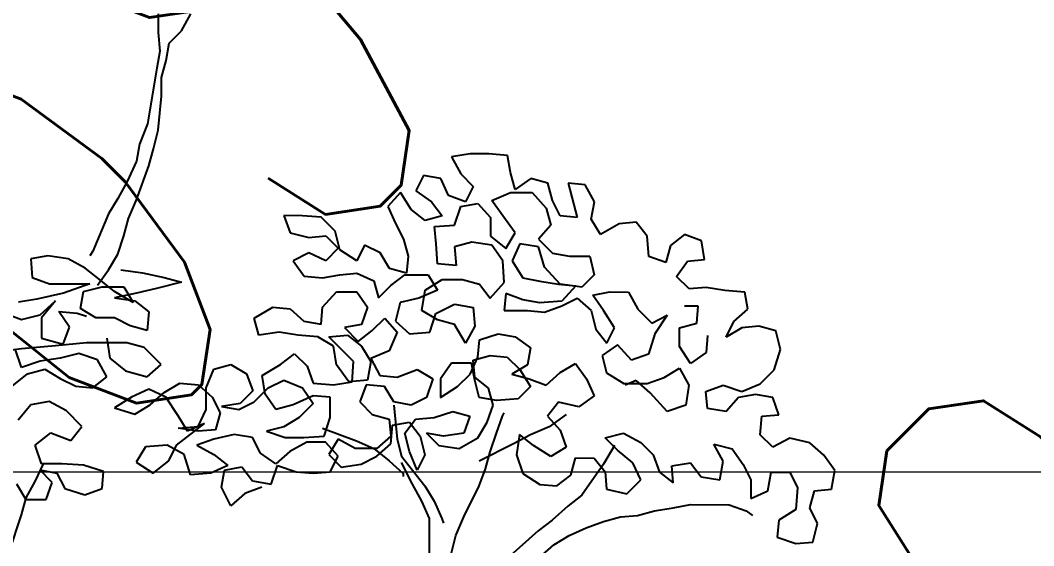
# Model space of a CAD drawing. Header units: millimetres. Extents: x 684983 to 685377, y 990360 to 990509.
# Drawn here: x 685052.402 to 685053.574, y 990443.953 to 990444.561 of the extents above; entities that cross this region are included whole.
import ezdxf

# ---------------------------------------------------------------- set-up
doc = ezdxf.new("R2010")
doc.units = ezdxf.units.MM
doc.layers.add('grid', color=8, linetype='Continuous', lineweight=9)
doc.layers.add('GRID LEVELS', color=7, linetype='Continuous', lineweight=13)
doc.layers.add('JACK  FRUIT TREE', color=7, linetype='Continuous')
doc.styles.get("Standard").update_dxf_attribs({"font": 'RomanS'})

# ---------------------------------------------------------------- blocks, each defined once
blk = doc.blocks.new('JT')
for p, q in [((0.17666, 1.59422, 157.72663), (0.17665, 1.57987, 157.72663)), ((0.1946, 1.58105, 157.72663), (0.20179, 1.5942, 157.72663)), ((0.17665, 1.57987, 157.72663), (0.17783, 1.56551, 157.72663)), ((0.18502, 1.57148, 157.72663), (0.1946, 1.58105, 157.72663)), ((0.18261, 1.55833, 157.72663), (0.18502, 1.57148, 157.72663)), ((0.17783, 1.56551, 157.72663), (0.17543, 1.55235, 157.72663)), ((0.17901, 1.54517, 157.72663), (0.18261, 1.55833, 157.72663)), ((0.17543, 1.55235, 157.72663), (0.16821, 1.50928, 157.72663)), ((0.179, 1.53081, 157.72663), (0.17901, 1.54517, 157.72663)), ((0.17658, 1.50449, 157.72663), (0.179, 1.53081, 157.72663)), ((0.16821, 1.50928, 157.72663), (0.16221, 1.49374, 157.72663)), ((0.17298, 1.49014, 157.72663), (0.17658, 1.50449, 157.72663)), ((0.16221, 1.49374, 157.72663), (0.15981, 1.48058, 157.72663)), ((0.16938, 1.47698, 157.72663), (0.17298, 1.49014, 157.72663)), ((0.15981, 1.48058, 157.72663), (0.15262, 1.46503, 157.72663)), ((0.15978, 1.45067, 157.72663), (0.16938, 1.47698, 157.72663)), ((0.15262, 1.46503, 157.72663), (0.14542, 1.45187, 157.72663)), ((0.14542, 1.45187, 157.72663), (0.13824, 1.43992, 157.72663)), ((0.15379, 1.43631, 157.72663), (0.15978, 1.45067, 157.72663)), ((0.13824, 1.43992, 157.72663), (0.12624, 1.41121, 157.72663)), ((0.15018, 1.42316, 157.72663), (0.15379, 1.43631, 157.72663)), ((0.14539, 1.4088, 157.72663), (0.15018, 1.42316, 157.72663)), ((0.12624, 1.41121, 157.72663), (0.12385, 1.40763, 157.72663)), ((0.1382, 1.39684, 157.72663), (0.14539, 1.4088, 157.72663)), ((0.12981, 1.38489, 157.72663), (0.1382, 1.39684, 157.72663)), ((0.35825, 1.29255, 157.72663), (0.36062, 1.26623, 157.72663)), ((0.43719, 1.27094, 157.72663), (0.44199, 1.2841, 157.72663)), ((0.44199, 1.2841, 157.72663), (0.44319, 1.28649, 157.72663)), ((0.49105, 1.28525, 157.72663), (0.47788, 1.27569, 157.72663)), ((0.30319, 1.27465, 157.72663), (0.32951, 1.26506, 157.72663)), ((0.47788, 1.27569, 157.72663), (0.46352, 1.26972, 157.72663)), ((0.36062, 1.26623, 157.72663), (0.36419, 1.25306, 157.72663)), ((0.4324, 1.25659, 157.72663), (0.43719, 1.27094, 157.72663)), ((0.46352, 1.26972, 157.72663), (0.45035, 1.26256, 157.72663)), ((0.32951, 1.26506, 157.72663), (0.34266, 1.25906, 157.72663)), ((0.34266, 1.25906, 157.72663), (0.35462, 1.24948, 157.72663)), ((0.45035, 1.26256, 157.72663), (0.42401, 1.24942, 157.72663)), ((0.52812, 1.26129, 157.72663), (0.51973, 1.24694, 157.72663)), ((0.36419, 1.25306, 157.72663), (0.37256, 1.24229, 157.72663)), ((0.42879, 1.24343, 157.72663), (0.4324, 1.25659, 157.72663)), ((0.08781, 1.24733, 157.72663), (0.08181, 1.23418, 157.72663)), ((0.35462, 1.24948, 157.72663), (0.36538, 1.2399, 157.72663)), ((0.37255, 1.23152, 157.72663), (0.36419, 1.24828, 157.72663)), ((0.37256, 1.24229, 157.72663), (0.38212, 1.23031, 157.72663)), ((0.424, 1.23028, 157.72663), (0.42879, 1.24343, 157.72663)), ((0.51973, 1.24694, 157.72663), (0.50296, 1.22302, 157.72663)), ((0.08181, 1.23418, 157.72663), (0.07462, 1.22102, 157.72663)), ((0.36538, 1.2399, 157.72663), (0.36538, 1.23751, 157.72663)), ((0.37972, 1.21835, 157.72663), (0.37255, 1.23152, 157.72663)), ((0.38212, 1.23031, 157.72663), (0.38929, 1.21834, 157.72663)), ((0.41201, 1.20636, 157.72663), (0.424, 1.23028, 157.72663)), ((0.07462, 1.22102, 157.72663), (0.07102, 1.20787, 157.72663)), ((0.50296, 1.22302, 157.72663), (0.49218, 1.21466, 157.72663)), ((0.38569, 1.20518, 157.72663), (0.37972, 1.21835, 157.72663)), ((0.38929, 1.21834, 157.72663), (0.39526, 1.20518, 157.72663)), ((0.49218, 1.21466, 157.72663), (0.48021, 1.2039, 157.72663)), ((0.54601, 1.20743, 157.72663), (0.55918, 1.21101, 157.72663)), ((0.55918, 1.21101, 157.72663), (0.57354, 1.21339, 157.72663)), ((0.57354, 1.21339, 157.72663), (0.5867, 1.21577, 157.72663)), ((0.5867, 1.21577, 157.72663), (0.61661, 1.21574, 157.72663)), ((0.61661, 1.21574, 157.72663), (0.62977, 1.21094, 157.72663)), ((0.62977, 1.21094, 157.72663), (0.63455, 1.20735, 157.72663)), ((0.07102, 1.20787, 157.72663), (0.06142, 1.17916, 157.72663)), ((0.38565, 1.15972, 157.72663), (0.38569, 1.20518, 157.72663)), ((0.39526, 1.20518, 157.72663), (0.39645, 1.20159, 157.72663)), ((0.40601, 1.19201, 157.72663), (0.41201, 1.20636, 157.72663)), ((0.48021, 1.2039, 157.72663), (0.46943, 1.19554, 157.72663)), ((0.51969, 1.20267, 157.72663), (0.53285, 1.20625, 157.72663)), ((0.53285, 1.20625, 157.72663), (0.54601, 1.20743, 157.72663)), ((0.46943, 1.19554, 157.72663), (0.44788, 1.17641, 157.72663)), ((0.49336, 1.19193, 157.72663), (0.50652, 1.1979, 157.72663)), ((0.50652, 1.1979, 157.72663), (0.51969, 1.20267, 157.72663)), ((0.40241, 1.17765, 157.72663), (0.40601, 1.19201, 157.72663)), ((0.48138, 1.18476, 157.72663), (0.49336, 1.19193, 157.72663)), ((0.47061, 1.1752, 157.72663), (0.48138, 1.18476, 157.72663))]:
    blk.add_line(p, q)
at = {"color": 3}
for p, q in [((0.41705, 1.48632, 157.72663), (0.40269, 1.48394, 157.72663)), ((0.43141, 1.48631, 157.72663), (0.41705, 1.48632, 157.72663)), ((0.44577, 1.4851, 157.72663), (0.43141, 1.48631, 157.72663)), ((0.44815, 1.47194, 157.72663), (0.44577, 1.4851, 157.72663)), ((0.40269, 1.48394, 157.72663), (0.40986, 1.47078, 157.72663)), ((0.38114, 1.46961, 157.72663), (0.37515, 1.45765, 157.72663)), ((0.3943, 1.4672, 157.72663), (0.38114, 1.46961, 157.72663)), ((0.40986, 1.47078, 157.72663), (0.41942, 1.4612, 157.72663)), ((0.45172, 1.45877, 157.72663), (0.44815, 1.47194, 157.72663)), ((0.40027, 1.45403, 157.72663), (0.3943, 1.4672, 157.72663)), ((0.41942, 1.4612, 157.72663), (0.41343, 1.44924, 157.72663)), ((0.4637, 1.46714, 157.72663), (0.45172, 1.45877, 157.72663)), ((0.47685, 1.46354, 157.72663), (0.4637, 1.46714, 157.72663)), ((0.48043, 1.45037, 157.72663), (0.47685, 1.46354, 157.72663)), ((0.50557, 1.46231, 157.72663), (0.49241, 1.46352, 157.72663)), ((0.49241, 1.46352, 157.72663), (0.49956, 1.43719, 157.72663)), ((0.51273, 1.44915, 157.72663), (0.50557, 1.46231, 157.72663)), ((0.36318, 1.45646, 157.72663), (0.3536, 1.4457, 157.72663)), ((0.37155, 1.44329, 157.72663), (0.36318, 1.45646, 157.72663)), ((0.37515, 1.45765, 157.72663), (0.38711, 1.44926, 157.72663)), ((0.41343, 1.44924, 157.72663), (0.40027, 1.45403, 157.72663)), ((0.43377, 1.45041, 157.72663), (0.44813, 1.45638, 157.72663)), ((0.44813, 1.45638, 157.72663), (0.46488, 1.45637, 157.72663)), ((0.46488, 1.45637, 157.72663), (0.47564, 1.44439, 157.72663)), ((0.3536, 1.4457, 157.72663), (0.35957, 1.43254, 157.72663)), ((0.38711, 1.44926, 157.72663), (0.39547, 1.43848, 157.72663)), ((0.40504, 1.4313, 157.72663), (0.40984, 1.44565, 157.72663)), ((0.40984, 1.44565, 157.72663), (0.423, 1.44803, 157.72663)), ((0.423, 1.44803, 157.72663), (0.43256, 1.43725, 157.72663)), ((0.44213, 1.43844, 157.72663), (0.43377, 1.45041, 157.72663)), ((0.4864, 1.4384, 157.72663), (0.48043, 1.45037, 157.72663)), ((0.51033, 1.43599, 157.72663), (0.51273, 1.44915, 157.72663)), ((0.28779, 1.43858, 157.72663), (0.27343, 1.4386, 157.72663)), ((0.27343, 1.4386, 157.72663), (0.27821, 1.42543, 157.72663)), ((0.30215, 1.43737, 157.72663), (0.28779, 1.43858, 157.72663)), ((0.31291, 1.4266, 157.72663), (0.30215, 1.43737, 157.72663)), ((0.38231, 1.43491, 157.72663), (0.37155, 1.44329, 157.72663)), ((0.39547, 1.43848, 157.72663), (0.38231, 1.43491, 157.72663)), ((0.43256, 1.43725, 157.72663), (0.43255, 1.4229, 157.72663)), ((0.45169, 1.42527, 157.72663), (0.44213, 1.43844, 157.72663)), ((0.47564, 1.44439, 157.72663), (0.47922, 1.43123, 157.72663)), ((0.49956, 1.43719, 157.72663), (0.4864, 1.4384, 157.72663)), ((0.35957, 1.43254, 157.72663), (0.36554, 1.42057, 157.72663)), ((0.38948, 1.43012, 157.72663), (0.40504, 1.4313, 157.72663)), ((0.39067, 1.41695, 157.72663), (0.38948, 1.43012, 157.72663)), ((0.47922, 1.43123, 157.72663), (0.46964, 1.42047, 157.72663)), ((0.5175, 1.42402, 157.72663), (0.51033, 1.43599, 157.72663)), ((0.53186, 1.43238, 157.72663), (0.5175, 1.42402, 157.72663)), ((0.54502, 1.43356, 157.72663), (0.53186, 1.43238, 157.72663)), ((0.55339, 1.42279, 157.72663), (0.54502, 1.43356, 157.72663)), ((0.27821, 1.42543, 157.72663), (0.29256, 1.42183, 157.72663)), ((0.29256, 1.42183, 157.72663), (0.30572, 1.42301, 157.72663)), ((0.30572, 1.42301, 157.72663), (0.31529, 1.41343, 157.72663)), ((0.31648, 1.41224, 157.72663), (0.31291, 1.4266, 157.72663)), ((0.43255, 1.4229, 157.72663), (0.4445, 1.41331, 157.72663)), ((0.4445, 1.41331, 157.72663), (0.45169, 1.42527, 157.72663)), ((0.55457, 1.40723, 157.72663), (0.55339, 1.42279, 157.72663)), ((0.58211, 1.42396, 157.72663), (0.57133, 1.41559, 157.72663)), ((0.59526, 1.41916, 157.72663), (0.58211, 1.42396, 157.72663)), ((0.33563, 1.41581, 157.72663), (0.32964, 1.40385, 157.72663)), ((0.34759, 1.40981, 157.72663), (0.33563, 1.41581, 157.72663)), ((0.36554, 1.42057, 157.72663), (0.36912, 1.4074, 157.72663)), ((0.39185, 1.4014, 157.72663), (0.39067, 1.41695, 157.72663)), ((0.41819, 1.41812, 157.72663), (0.40502, 1.41455, 157.72663)), ((0.40502, 1.41455, 157.72663), (0.40621, 1.40019, 157.72663)), ((0.43374, 1.41572, 157.72663), (0.41819, 1.41812, 157.72663)), ((0.4421, 1.40375, 157.72663), (0.43374, 1.41572, 157.72663)), ((0.45528, 1.41689, 157.72663), (0.44928, 1.40374, 157.72663)), ((0.46963, 1.41449, 157.72663), (0.45528, 1.41689, 157.72663)), ((0.4744, 1.39893, 157.72663), (0.46963, 1.41449, 157.72663)), ((0.46964, 1.42047, 157.72663), (0.48039, 1.40969, 157.72663)), ((0.57133, 1.41559, 157.72663), (0.56773, 1.40243, 157.72663)), ((0.59764, 1.4048, 157.72663), (0.59526, 1.41916, 157.72663)), ((0.09154, 1.40766, 157.72663), (0.07838, 1.40527, 157.72663)), ((0.1071, 1.40525, 157.72663), (0.09154, 1.40766, 157.72663)), ((0.29255, 1.40986, 157.72663), (0.28058, 1.40389, 157.72663)), ((0.30571, 1.40387, 157.72663), (0.29255, 1.40986, 157.72663)), ((0.31529, 1.41343, 157.72663), (0.30571, 1.40387, 157.72663)), ((0.32964, 1.40385, 157.72663), (0.31648, 1.41224, 157.72663)), ((0.35476, 1.39784, 157.72663), (0.34759, 1.40981, 157.72663)), ((0.36912, 1.4074, 157.72663), (0.36791, 1.39424, 157.72663)), ((0.48039, 1.40969, 157.72663), (0.49355, 1.40729, 157.72663)), ((0.49355, 1.40729, 157.72663), (0.50911, 1.40727, 157.72663)), ((0.50911, 1.40727, 157.72663), (0.51268, 1.39291, 157.72663)), ((0.56773, 1.40243, 157.72663), (0.55457, 1.40723, 157.72663)), ((0.07838, 1.40527, 157.72663), (0.07956, 1.39092, 157.72663)), ((0.12025, 1.39806, 157.72663), (0.1071, 1.40525, 157.72663)), ((0.28058, 1.40389, 157.72663), (0.28894, 1.39192, 157.72663)), ((0.40621, 1.40019, 157.72663), (0.39185, 1.4014, 157.72663)), ((0.44328, 1.38699, 157.72663), (0.4421, 1.40375, 157.72663)), ((0.44928, 1.40374, 157.72663), (0.45764, 1.39057, 157.72663)), ((0.48635, 1.38576, 157.72663), (0.4744, 1.39893, 157.72663)), ((0.57609, 1.39166, 157.72663), (0.58448, 1.40361, 157.72663)), ((0.58448, 1.40361, 157.72663), (0.59764, 1.4048, 157.72663)), ((0.07956, 1.39092, 157.72663), (0.09272, 1.38612, 157.72663)), ((0.13101, 1.38967, 157.72663), (0.12025, 1.39806, 157.72663)), ((0.14777, 1.39684, 157.72663), (0.16452, 1.39443, 157.72663)), ((0.16452, 1.39443, 157.72663), (0.18126, 1.39082, 157.72663)), ((0.18126, 1.39082, 157.72663), (0.19442, 1.38722, 157.72663)), ((0.28894, 1.39192, 157.72663), (0.3033, 1.39071, 157.72663)), ((0.3033, 1.39071, 157.72663), (0.31646, 1.39309, 157.72663)), ((0.31646, 1.39309, 157.72663), (0.32963, 1.39428, 157.72663)), ((0.32963, 1.39428, 157.72663), (0.34278, 1.38828, 157.72663)), ((0.36791, 1.39424, 157.72663), (0.35476, 1.39784, 157.72663)), ((0.35594, 1.38468, 157.72663), (0.36672, 1.39305, 157.72663)), ((0.36672, 1.39305, 157.72663), (0.38466, 1.39303, 157.72663)), ((0.38466, 1.39303, 157.72663), (0.39183, 1.38106, 157.72663)), ((0.45764, 1.39057, 157.72663), (0.4708, 1.38816, 157.72663)), ((0.51268, 1.39291, 157.72663), (0.5031, 1.38335, 157.72663)), ((0.58566, 1.38208, 157.72663), (0.57609, 1.39166, 157.72663)), ((0.09272, 1.38612, 157.72663), (0.12383, 1.38609, 157.72663)), ((0.12383, 1.38609, 157.72663), (0.10348, 1.37893, 157.72663)), ((0.11904, 1.38011, 157.72663), (0.1334, 1.38369, 157.72663)), ((0.14297, 1.38009, 157.72663), (0.13101, 1.38967, 157.72663)), ((0.1334, 1.38369, 157.72663), (0.15015, 1.38367, 157.72663)), ((0.15015, 1.38367, 157.72663), (0.15732, 1.3717, 157.72663)), ((0.19442, 1.38722, 157.72663), (0.17527, 1.38245, 157.72663)), ((0.34278, 1.38828, 157.72663), (0.34636, 1.37512, 157.72663)), ((0.34636, 1.37512, 157.72663), (0.35594, 1.38468, 157.72663)), ((0.38226, 1.38107, 157.72663), (0.39543, 1.38943, 157.72663)), ((0.39543, 1.38943, 157.72663), (0.41098, 1.38942, 157.72663)), ((0.41098, 1.38942, 157.72663), (0.42414, 1.38581, 157.72663)), ((0.42414, 1.38581, 157.72663), (0.4325, 1.37504, 157.72663)), ((0.4325, 1.37504, 157.72663), (0.44328, 1.38699, 157.72663)), ((0.4708, 1.38816, 157.72663), (0.48516, 1.38576, 157.72663)), ((0.48516, 1.38576, 157.72663), (0.49832, 1.38455, 157.72663)), ((0.5031, 1.38335, 157.72663), (0.48635, 1.38576, 157.72663)), ((0.49832, 1.38455, 157.72663), (0.48754, 1.3726, 157.72663)), ((0.59882, 1.38326, 157.72663), (0.58566, 1.38208, 157.72663)), ((0.61317, 1.38086, 157.72663), (0.59882, 1.38326, 157.72663)), ((0.10348, 1.37893, 157.72663), (0.08314, 1.37416, 157.72663)), ((0.11663, 1.36695, 157.72663), (0.11904, 1.38011, 157.72663)), ((0.15972, 1.37888, 157.72663), (0.14296, 1.3753, 157.72663)), ((0.14296, 1.3753, 157.72663), (0.15851, 1.3729, 157.72663)), ((0.15732, 1.3717, 157.72663), (0.14297, 1.38009, 157.72663)), ((0.17527, 1.38245, 157.72663), (0.15972, 1.37888, 157.72663)), ((0.30328, 1.36798, 157.72663), (0.31406, 1.37993, 157.72663)), ((0.31406, 1.37993, 157.72663), (0.32961, 1.37992, 157.72663)), ((0.32961, 1.37992, 157.72663), (0.33798, 1.36795, 157.72663)), ((0.37747, 1.37509, 157.72663), (0.36311, 1.37151, 157.72663)), ((0.39183, 1.38106, 157.72663), (0.37747, 1.37509, 157.72663)), ((0.37985, 1.36552, 157.72663), (0.38226, 1.38107, 157.72663)), ((0.44447, 1.37862, 157.72663), (0.44326, 1.36546, 157.72663)), ((0.45763, 1.37382, 157.72663), (0.44447, 1.37862, 157.72663)), ((0.48754, 1.36901, 157.72663), (0.49951, 1.37498, 157.72663)), ((0.49951, 1.37498, 157.72663), (0.51027, 1.3654, 157.72663)), ((0.51147, 1.37736, 157.72663), (0.52464, 1.37974, 157.72663)), ((0.51984, 1.36539, 157.72663), (0.51147, 1.37736, 157.72663)), ((0.52464, 1.37974, 157.72663), (0.53899, 1.37973, 157.72663)), ((0.53899, 1.37973, 157.72663), (0.54616, 1.36656, 157.72663)), ((0.62873, 1.37965, 157.72663), (0.61317, 1.38086, 157.72663)), ((0.63111, 1.36648, 157.72663), (0.62873, 1.37965, 157.72663)), ((0.08314, 1.37416, 157.72663), (0.06878, 1.37178, 157.72663)), ((0.08552, 1.3622, 157.72663), (0.09749, 1.37295, 157.72663)), ((0.09749, 1.37295, 157.72663), (0.08671, 1.3598, 157.72663)), ((0.12859, 1.35976, 157.72663), (0.11663, 1.36695, 157.72663)), ((0.15851, 1.3729, 157.72663), (0.16927, 1.36451, 157.72663)), ((0.25063, 1.35965, 157.72663), (0.26499, 1.36801, 157.72663)), ((0.26499, 1.36801, 157.72663), (0.27815, 1.3668, 157.72663)), ((0.30207, 1.35482, 157.72663), (0.30328, 1.36798, 157.72663)), ((0.33798, 1.36795, 157.72663), (0.33318, 1.35479, 157.72663)), ((0.36311, 1.37151, 157.72663), (0.3595, 1.35716, 157.72663)), ((0.39062, 1.36311, 157.72663), (0.40498, 1.37028, 157.72663)), ((0.40498, 1.37028, 157.72663), (0.41934, 1.36787, 157.72663)), ((0.41934, 1.36787, 157.72663), (0.42052, 1.35351, 157.72663)), ((0.47079, 1.37141, 157.72663), (0.45763, 1.37382, 157.72663)), ((0.48754, 1.3726, 157.72663), (0.47079, 1.37141, 157.72663)), ((0.47437, 1.36423, 157.72663), (0.48754, 1.36901, 157.72663)), ((0.59282, 1.36891, 157.72663), (0.58206, 1.36892, 157.72663)), ((0.59162, 1.35575, 157.72663), (0.59282, 1.36891, 157.72663)), ((0.058, 1.36342, 157.72663), (0.07116, 1.35862, 157.72663)), ((0.07116, 1.35862, 157.72663), (0.08552, 1.3622, 157.72663)), ((0.08671, 1.3598, 157.72663), (0.0867, 1.34425, 157.72663)), ((0.10824, 1.3526, 157.72663), (0.09988, 1.36458, 157.72663)), ((0.09988, 1.36458, 157.72663), (0.11424, 1.36337, 157.72663)), ((0.11424, 1.36337, 157.72663), (0.12141, 1.36097, 157.72663)), ((0.14295, 1.35975, 157.72663), (0.12859, 1.35976, 157.72663)), ((0.15491, 1.35376, 157.72663), (0.14295, 1.35975, 157.72663)), ((0.16927, 1.36451, 157.72663), (0.16806, 1.35016, 157.72663)), ((0.25421, 1.34649, 157.72663), (0.25063, 1.35965, 157.72663)), ((0.27815, 1.3668, 157.72663), (0.28891, 1.35722, 157.72663)), ((0.34155, 1.35, 157.72663), (0.35113, 1.35956, 157.72663)), ((0.35113, 1.35956, 157.72663), (0.36069, 1.34878, 157.72663)), ((0.39181, 1.35833, 157.72663), (0.37985, 1.36552, 157.72663)), ((0.38582, 1.34876, 157.72663), (0.39062, 1.36311, 157.72663)), ((0.44326, 1.36546, 157.72663), (0.46121, 1.36544, 157.72663)), ((0.46121, 1.36544, 157.72663), (0.47437, 1.36423, 157.72663)), ((0.51027, 1.3654, 157.72663), (0.51384, 1.35104, 157.72663)), ((0.5282, 1.35222, 157.72663), (0.51984, 1.36539, 157.72663)), ((0.54616, 1.36656, 157.72663), (0.55692, 1.35578, 157.72663)), ((0.55692, 1.35578, 157.72663), (0.56889, 1.36175, 157.72663)), ((0.56889, 1.36175, 157.72663), (0.5593, 1.3474, 157.72663)), ((0.62033, 1.35692, 157.72663), (0.63111, 1.36648, 157.72663)), ((0.10345, 1.33945, 157.72663), (0.10824, 1.3526, 157.72663)), ((0.16806, 1.35016, 157.72663), (0.15491, 1.35376, 157.72663)), ((0.28891, 1.35722, 157.72663), (0.30207, 1.35482, 157.72663)), ((0.33318, 1.35479, 157.72663), (0.32002, 1.35241, 157.72663)), ((0.32002, 1.35241, 157.72663), (0.33077, 1.34163, 157.72663)), ((0.3595, 1.35716, 157.72663), (0.37026, 1.34758, 157.72663)), ((0.40497, 1.35472, 157.72663), (0.39181, 1.35833, 157.72663)), ((0.41333, 1.34036, 157.72663), (0.40497, 1.35472, 157.72663)), ((0.42052, 1.35351, 157.72663), (0.41333, 1.34036, 157.72663)), ((0.52221, 1.34026, 157.72663), (0.5282, 1.35222, 157.72663)), ((0.57844, 1.33782, 157.72663), (0.57845, 1.35217, 157.72663)), ((0.57845, 1.35217, 157.72663), (0.59162, 1.35575, 157.72663)), ((0.61434, 1.34496, 157.72663), (0.62033, 1.35692, 157.72663)), ((0.62631, 1.35213, 157.72663), (0.61434, 1.34496, 157.72663)), ((0.63947, 1.35331, 157.72663), (0.62631, 1.35213, 157.72663)), ((0.65263, 1.34971, 157.72663), (0.63947, 1.35331, 157.72663)), ((0.0867, 1.34425, 157.72663), (0.10345, 1.33945, 157.72663)), ((0.13695, 1.3442, 157.72663), (0.13933, 1.32865, 157.72663)), ((0.26976, 1.34887, 157.72663), (0.25421, 1.34649, 157.72663)), ((0.28412, 1.34646, 157.72663), (0.26976, 1.34887, 157.72663)), ((0.29967, 1.34525, 157.72663), (0.28412, 1.34646, 157.72663)), ((0.31163, 1.33806, 157.72663), (0.29967, 1.34525, 157.72663)), ((0.30805, 1.34524, 157.72663), (0.3224, 1.34642, 157.72663)), ((0.32717, 1.32608, 157.72663), (0.30805, 1.34524, 157.72663)), ((0.3224, 1.34642, 157.72663), (0.33316, 1.33804, 157.72663)), ((0.33077, 1.34163, 157.72663), (0.34155, 1.35, 157.72663)), ((0.36069, 1.34878, 157.72663), (0.3547, 1.33443, 157.72663)), ((0.37026, 1.34758, 157.72663), (0.38582, 1.34876, 157.72663)), ((0.4241, 1.34274, 157.72663), (0.43846, 1.34751, 157.72663)), ((0.43846, 1.34751, 157.72663), (0.45162, 1.34511, 157.72663)), ((0.45162, 1.34511, 157.72663), (0.46358, 1.33672, 157.72663)), ((0.51384, 1.35104, 157.72663), (0.52221, 1.34026, 157.72663)), ((0.5593, 1.3474, 157.72663), (0.5545, 1.33185, 157.72663)), ((0.59998, 1.34617, 157.72663), (0.59877, 1.33301, 157.72663)), ((0.65621, 1.33535, 157.72663), (0.65263, 1.34971, 157.72663)), ((0.07114, 1.33589, 157.72663), (0.04242, 1.33232, 157.72663)), ((0.07113, 1.32153, 157.72663), (0.06635, 1.33589, 157.72663)), ((0.09746, 1.33826, 157.72663), (0.07114, 1.33589, 157.72663)), ((0.12139, 1.34063, 157.72663), (0.09746, 1.33826, 157.72663)), ((0.1525, 1.3406, 157.72663), (0.12139, 1.34063, 157.72663)), ((0.16566, 1.337, 157.72663), (0.1525, 1.3406, 157.72663)), ((0.17881, 1.32382, 157.72663), (0.16566, 1.337, 157.72663)), ((0.31401, 1.3237, 157.72663), (0.31163, 1.33806, 157.72663)), ((0.33316, 1.33804, 157.72663), (0.34033, 1.32607, 157.72663)), ((0.42289, 1.32958, 157.72663), (0.4241, 1.34274, 157.72663)), ((0.46358, 1.33672, 157.72663), (0.46117, 1.32356, 157.72663)), ((0.53058, 1.33906, 157.72663), (0.51861, 1.33069, 157.72663)), ((0.54134, 1.32708, 157.72663), (0.53058, 1.33906, 157.72663)), ((0.5868, 1.32465, 157.72663), (0.57844, 1.33782, 157.72663)), ((0.10104, 1.32868, 157.72663), (0.08549, 1.3263, 157.72663)), ((0.1154, 1.33226, 157.72663), (0.10104, 1.32868, 157.72663)), ((0.12976, 1.32746, 157.72663), (0.1154, 1.33226, 157.72663)), ((0.13933, 1.32865, 157.72663), (0.15129, 1.31906, 157.72663)), ((0.27094, 1.32374, 157.72663), (0.28171, 1.3321, 157.72663)), ((0.28171, 1.3321, 157.72663), (0.29127, 1.32252, 157.72663)), ((0.3547, 1.33443, 157.72663), (0.34033, 1.32846, 157.72663)), ((0.34033, 1.32846, 157.72663), (0.3475, 1.31529, 157.72663)), ((0.4169, 1.31643, 157.72663), (0.42289, 1.32958, 157.72663)), ((0.4193, 1.32719, 157.72663), (0.43246, 1.33077, 157.72663)), ((0.43246, 1.33077, 157.72663), (0.44562, 1.32956, 157.72663)), ((0.44562, 1.32956, 157.72663), (0.45519, 1.31998, 157.72663)), ((0.51861, 1.33069, 157.72663), (0.52219, 1.31753, 157.72663)), ((0.5545, 1.33185, 157.72663), (0.54134, 1.32708, 157.72663)), ((0.59877, 1.33301, 157.72663), (0.5868, 1.32465, 157.72663)), ((0.65141, 1.3198, 157.72663), (0.65621, 1.33535, 157.72663)), ((0.08549, 1.3263, 157.72663), (0.07113, 1.32153, 157.72663)), ((0.07591, 1.31674, 157.72663), (0.08907, 1.32032, 157.72663)), ((0.08907, 1.32032, 157.72663), (0.10103, 1.31313, 157.72663)), ((0.13692, 1.31429, 157.72663), (0.12976, 1.32746, 157.72663)), ((0.16803, 1.31426, 157.72663), (0.17881, 1.32382, 157.72663)), ((0.21349, 1.30584, 157.72663), (0.21948, 1.3202, 157.72663)), ((0.21948, 1.3202, 157.72663), (0.23265, 1.32377, 157.72663)), ((0.23265, 1.32377, 157.72663), (0.24461, 1.31658, 157.72663)), ((0.25657, 1.31538, 157.72663), (0.27094, 1.32374, 157.72663)), ((0.29127, 1.32252, 157.72663), (0.29605, 1.30936, 157.72663)), ((0.32357, 1.31053, 157.72663), (0.31401, 1.3237, 157.72663)), ((0.32596, 1.31053, 157.72663), (0.32717, 1.32608, 157.72663)), ((0.34033, 1.32607, 157.72663), (0.33793, 1.31171, 157.72663)), ((0.36066, 1.31409, 157.72663), (0.37622, 1.32005, 157.72663)), ((0.37622, 1.32005, 157.72663), (0.38818, 1.31286, 157.72663)), ((0.40255, 1.32482, 157.72663), (0.39416, 1.31286, 157.72663)), ((0.4181, 1.3248, 157.72663), (0.40255, 1.32482, 157.72663)), ((0.42048, 1.31164, 157.72663), (0.4181, 1.3248, 157.72663)), ((0.42048, 1.31403, 157.72663), (0.4193, 1.32719, 157.72663)), ((0.46117, 1.32356, 157.72663), (0.4492, 1.3164, 157.72663)), ((0.48629, 1.31756, 157.72663), (0.49826, 1.32473, 157.72663)), ((0.49826, 1.32473, 157.72663), (0.50663, 1.31276, 157.72663)), ((0.56645, 1.3139, 157.72663), (0.57842, 1.32106, 157.72663)), ((0.57842, 1.32106, 157.72663), (0.58559, 1.3079, 157.72663)), ((0.06393, 1.30718, 157.72663), (0.07591, 1.31674, 157.72663)), ((0.10103, 1.31313, 157.72663), (0.11299, 1.30713, 157.72663)), ((0.12615, 1.30592, 157.72663), (0.13692, 1.31429, 157.72663)), ((0.15129, 1.31906, 157.72663), (0.16803, 1.31426, 157.72663)), ((0.24461, 1.31658, 157.72663), (0.24938, 1.30342, 157.72663)), ((0.25895, 1.30102, 157.72663), (0.25657, 1.31538, 157.72663)), ((0.3475, 1.31529, 157.72663), (0.36066, 1.31409, 157.72663)), ((0.38818, 1.31286, 157.72663), (0.38338, 1.29851, 157.72663)), ((0.39416, 1.31286, 157.72663), (0.39415, 1.2985, 157.72663)), ((0.40732, 1.30686, 157.72663), (0.4169, 1.31643, 157.72663)), ((0.43124, 1.30565, 157.72663), (0.42048, 1.31403, 157.72663)), ((0.4492, 1.3164, 157.72663), (0.46236, 1.3128, 157.72663)), ((0.45519, 1.31998, 157.72663), (0.46355, 1.30681, 157.72663)), ((0.46236, 1.3128, 157.72663), (0.47552, 1.308, 157.72663)), ((0.47552, 1.308, 157.72663), (0.48629, 1.31756, 157.72663)), ((0.50663, 1.31276, 157.72663), (0.5126, 1.29959, 157.72663)), ((0.52219, 1.31753, 157.72663), (0.53534, 1.30914, 157.72663)), ((0.55329, 1.30912, 157.72663), (0.56645, 1.3139, 157.72663)), ((0.64063, 1.30904, 157.72663), (0.65141, 1.3198, 157.72663)), ((0.11299, 1.30713, 157.72663), (0.12615, 1.30592, 157.72663)), ((0.16922, 1.30469, 157.72663), (0.15605, 1.29872, 157.72663)), ((0.18237, 1.29869, 157.72663), (0.16922, 1.30469, 157.72663)), ((0.18118, 1.30229, 157.72663), (0.19315, 1.30945, 157.72663)), ((0.19315, 1.30945, 157.72663), (0.20751, 1.30824, 157.72663)), ((0.20751, 1.30824, 157.72663), (0.21827, 1.29866, 157.72663)), ((0.21347, 1.28909, 157.72663), (0.21349, 1.30584, 157.72663)), ((0.25057, 1.29504, 157.72663), (0.26135, 1.3058, 157.72663)), ((0.26135, 1.3058, 157.72663), (0.27332, 1.31177, 157.72663)), ((0.27332, 1.31177, 157.72663), (0.28767, 1.30578, 157.72663)), ((0.28767, 1.30578, 157.72663), (0.29603, 1.2938, 157.72663)), ((0.29605, 1.30936, 157.72663), (0.3116, 1.30815, 157.72663)), ((0.3116, 1.30815, 157.72663), (0.32596, 1.31053, 157.72663)), ((0.33793, 1.31171, 157.72663), (0.32357, 1.31053, 157.72663)), ((0.33673, 1.30812, 157.72663), (0.33193, 1.29497, 157.72663)), ((0.35108, 1.30692, 157.72663), (0.33673, 1.30812, 157.72663)), ((0.35825, 1.29494, 157.72663), (0.35108, 1.30692, 157.72663)), ((0.39415, 1.2985, 157.72663), (0.40732, 1.30686, 157.72663)), ((0.42406, 1.29847, 157.72663), (0.42048, 1.31164, 157.72663)), ((0.43482, 1.29248, 157.72663), (0.43124, 1.30565, 157.72663)), ((0.46355, 1.30681, 157.72663), (0.45397, 1.29725, 157.72663)), ((0.53534, 1.30914, 157.72663), (0.55329, 1.30912, 157.72663)), ((0.54491, 1.31152, 157.72663), (0.53653, 1.30794, 157.72663)), ((0.55567, 1.30194, 157.72663), (0.54491, 1.31152, 157.72663)), ((0.58559, 1.3079, 157.72663), (0.58318, 1.29235, 157.72663)), ((0.59875, 1.3031, 157.72663), (0.61191, 1.30787, 157.72663)), ((0.61191, 1.30787, 157.72663), (0.62626, 1.30307, 157.72663)), ((0.62626, 1.30307, 157.72663), (0.64063, 1.30904, 157.72663)), ((0.15605, 1.29872, 157.72663), (0.14288, 1.29036, 157.72663)), ((0.1704, 1.29272, 157.72663), (0.18118, 1.30229, 157.72663)), ((0.19193, 1.28433, 157.72663), (0.18237, 1.29869, 157.72663)), ((0.21827, 1.29866, 157.72663), (0.22424, 1.28669, 157.72663)), ((0.24938, 1.30342, 157.72663), (0.2398, 1.29386, 157.72663)), ((0.26731, 1.28905, 157.72663), (0.25895, 1.30102, 157.72663)), ((0.29604, 1.29979, 157.72663), (0.28048, 1.29262, 157.72663)), ((0.3092, 1.29858, 157.72663), (0.29604, 1.29979, 157.72663)), ((0.30918, 1.28302, 157.72663), (0.3092, 1.29858, 157.72663)), ((0.38338, 1.29851, 157.72663), (0.37141, 1.29254, 157.72663)), ((0.43722, 1.29607, 157.72663), (0.42406, 1.29847, 157.72663)), ((0.45397, 1.29725, 157.72663), (0.43722, 1.29607, 157.72663)), ((0.5126, 1.29959, 157.72663), (0.50063, 1.29122, 157.72663)), ((0.56882, 1.28757, 157.72663), (0.55567, 1.30194, 157.72663)), ((0.59993, 1.28994, 157.72663), (0.59875, 1.3031, 157.72663)), ((0.62387, 1.29829, 157.72663), (0.61429, 1.28753, 157.72663)), ((0.63703, 1.30067, 157.72663), (0.62387, 1.29829, 157.72663)), ((0.65019, 1.29827, 157.72663), (0.63703, 1.30067, 157.72663)), ((0.65496, 1.2851, 157.72663), (0.65019, 1.29827, 157.72663)), ((0.07828, 1.29281, 157.72663), (0.06869, 1.28085, 157.72663)), ((0.09264, 1.29519, 157.72663), (0.07828, 1.29281, 157.72663)), ((0.10579, 1.288, 157.72663), (0.09264, 1.29519, 157.72663)), ((0.14288, 1.29036, 157.72663), (0.15843, 1.28556, 157.72663)), ((0.15843, 1.28556, 157.72663), (0.1704, 1.29272, 157.72663)), ((0.20748, 1.27594, 157.72663), (0.21347, 1.28909, 157.72663)), ((0.2398, 1.29386, 157.72663), (0.22544, 1.29148, 157.72663)), ((0.22544, 1.29148, 157.72663), (0.2386, 1.28907, 157.72663)), ((0.2386, 1.28907, 157.72663), (0.25057, 1.29504, 157.72663)), ((0.28048, 1.29262, 157.72663), (0.26731, 1.28905, 157.72663)), ((0.29603, 1.2938, 157.72663), (0.28526, 1.28305, 157.72663)), ((0.33193, 1.29497, 157.72663), (0.34149, 1.28539, 157.72663)), ((0.37141, 1.29254, 157.72663), (0.35825, 1.29494, 157.72663)), ((0.43002, 1.27932, 157.72663), (0.43482, 1.29248, 157.72663)), ((0.48507, 1.29483, 157.72663), (0.47669, 1.28407, 157.72663)), ((0.50063, 1.29122, 157.72663), (0.48507, 1.29483, 157.72663)), ((0.58318, 1.29235, 157.72663), (0.56882, 1.28757, 157.72663)), ((0.61429, 1.28753, 157.72663), (0.59993, 1.28994, 157.72663)), ((0.11775, 1.27602, 157.72663), (0.10579, 1.288, 157.72663)), ((0.1991, 1.27236, 157.72663), (0.19193, 1.28433, 157.72663)), ((0.22424, 1.28669, 157.72663), (0.22064, 1.27353, 157.72663)), ((0.28526, 1.28305, 157.72663), (0.27328, 1.27588, 157.72663)), ((0.30439, 1.26867, 157.72663), (0.30918, 1.28302, 157.72663)), ((0.34149, 1.28539, 157.72663), (0.35465, 1.28179, 157.72663)), ((0.35465, 1.28179, 157.72663), (0.35583, 1.26862, 157.72663)), ((0.3666, 1.27101, 157.72663), (0.37499, 1.28177, 157.72663)), ((0.37499, 1.28177, 157.72663), (0.38935, 1.28295, 157.72663)), ((0.38935, 1.28295, 157.72663), (0.40371, 1.28772, 157.72663)), ((0.40371, 1.28772, 157.72663), (0.41687, 1.28412, 157.72663)), ((0.41687, 1.28412, 157.72663), (0.41207, 1.27097, 157.72663)), ((0.47669, 1.28407, 157.72663), (0.48625, 1.27329, 157.72663)), ((0.64059, 1.26956, 157.72663), (0.6418, 1.28392, 157.72663)), ((0.6418, 1.28392, 157.72663), (0.65496, 1.2851, 157.72663)), ((0.10936, 1.26526, 157.72663), (0.11775, 1.27602, 157.72663)), ((0.19072, 1.2616, 157.72663), (0.21227, 1.27833, 157.72663)), ((0.19192, 1.27476, 157.72663), (0.20748, 1.27594, 157.72663)), ((0.20748, 1.27235, 157.72663), (0.19192, 1.27476, 157.72663)), ((0.21227, 1.27833, 157.72663), (0.1991, 1.27236, 157.72663)), ((0.22064, 1.27353, 157.72663), (0.20748, 1.27235, 157.72663)), ((0.27328, 1.27588, 157.72663), (0.26012, 1.2723, 157.72663)), ((0.35583, 1.26264, 157.72663), (0.35704, 1.277, 157.72663)), ((0.35704, 1.277, 157.72663), (0.3702, 1.27938, 157.72663)), ((0.3702, 1.27938, 157.72663), (0.37857, 1.2686, 157.72663)), ((0.42283, 1.26737, 157.72663), (0.43002, 1.27932, 157.72663)), ((0.48625, 1.27329, 157.72663), (0.49103, 1.26013, 157.72663)), ((0.08184, 1.2617, 157.72663), (0.09381, 1.27126, 157.72663)), ((0.09381, 1.27126, 157.72663), (0.10936, 1.26526, 157.72663)), ((0.21944, 1.26636, 157.72663), (0.20627, 1.26158, 157.72663)), ((0.23499, 1.26993, 157.72663), (0.21944, 1.26636, 157.72663)), ((0.24935, 1.26753, 157.72663), (0.23499, 1.26993, 157.72663)), ((0.25532, 1.25556, 157.72663), (0.24935, 1.26753, 157.72663)), ((0.26012, 1.2723, 157.72663), (0.27447, 1.2675, 157.72663)), ((0.27447, 1.2675, 157.72663), (0.28883, 1.26749, 157.72663)), ((0.28883, 1.26749, 157.72663), (0.30439, 1.26867, 157.72663)), ((0.31515, 1.26627, 157.72663), (0.30796, 1.25431, 157.72663)), ((0.32831, 1.25908, 157.72663), (0.31515, 1.26627, 157.72663)), ((0.35583, 1.26862, 157.72663), (0.34506, 1.25906, 157.72663)), ((0.37018, 1.25665, 157.72663), (0.3666, 1.27101, 157.72663)), ((0.37857, 1.2686, 157.72663), (0.38214, 1.25424, 157.72663)), ((0.39651, 1.26859, 157.72663), (0.38335, 1.27099, 157.72663)), ((0.38335, 1.27099, 157.72663), (0.39292, 1.26141, 157.72663)), ((0.41207, 1.27097, 157.72663), (0.39651, 1.26859, 157.72663)), ((0.40847, 1.259, 157.72663), (0.42283, 1.26737, 157.72663)), ((0.45514, 1.26973, 157.72663), (0.45273, 1.25418, 157.72663)), ((0.4659, 1.26134, 157.72663), (0.45514, 1.26973, 157.72663)), ((0.52094, 1.26728, 157.72663), (0.5353, 1.27085, 157.72663)), ((0.53051, 1.2577, 157.72663), (0.52094, 1.26728, 157.72663)), ((0.5353, 1.27085, 157.72663), (0.54846, 1.26366, 157.72663)), ((0.65015, 1.25998, 157.72663), (0.64059, 1.26956, 157.72663)), ((0.66332, 1.26715, 157.72663), (0.65015, 1.25998, 157.72663)), ((0.67887, 1.26354, 157.72663), (0.66332, 1.26715, 157.72663)), ((0.08661, 1.24733, 157.72663), (0.08184, 1.2617, 157.72663)), ((0.16679, 1.26042, 157.72663), (0.1596, 1.24846, 157.72663)), ((0.18354, 1.2616, 157.72663), (0.16679, 1.26042, 157.72663)), ((0.19669, 1.25441, 157.72663), (0.18354, 1.2616, 157.72663)), ((0.18472, 1.24964, 157.72663), (0.19072, 1.2616, 157.72663)), ((0.20627, 1.26158, 157.72663), (0.21942, 1.25439, 157.72663)), ((0.29122, 1.2639, 157.72663), (0.27805, 1.25673, 157.72663)), ((0.30558, 1.26388, 157.72663), (0.29122, 1.2639, 157.72663)), ((0.31514, 1.25311, 157.72663), (0.30558, 1.26388, 157.72663)), ((0.34506, 1.25906, 157.72663), (0.32831, 1.25908, 157.72663)), ((0.34505, 1.25308, 157.72663), (0.35583, 1.26264, 157.72663)), ((0.39292, 1.26141, 157.72663), (0.40847, 1.259, 157.72663)), ((0.47905, 1.25296, 157.72663), (0.4659, 1.26134, 157.72663)), ((0.49103, 1.26013, 157.72663), (0.47905, 1.25296, 157.72663)), ((0.54246, 1.24811, 157.72663), (0.53051, 1.2577, 157.72663)), ((0.54846, 1.26366, 157.72663), (0.55802, 1.25408, 157.72663)), ((0.61186, 1.24925, 157.72663), (0.60469, 1.26241, 157.72663)), ((0.60469, 1.26241, 157.72663), (0.61905, 1.25881, 157.72663)), ((0.61905, 1.25881, 157.72663), (0.62741, 1.24684, 157.72663)), ((0.68963, 1.25396, 157.72663), (0.67887, 1.26354, 157.72663)), ((0.20146, 1.23885, 157.72663), (0.19669, 1.25441, 157.72663)), ((0.21942, 1.25439, 157.72663), (0.23018, 1.24601, 157.72663)), ((0.26728, 1.24717, 157.72663), (0.25532, 1.25556, 157.72663)), ((0.27805, 1.25673, 157.72663), (0.26728, 1.24717, 157.72663)), ((0.30796, 1.25431, 157.72663), (0.31753, 1.24473, 157.72663)), ((0.30915, 1.24115, 157.72663), (0.31514, 1.25311, 157.72663)), ((0.33308, 1.24711, 157.72663), (0.34505, 1.25308, 157.72663)), ((0.37615, 1.24228, 157.72663), (0.37018, 1.25665, 157.72663)), ((0.38214, 1.25424, 157.72663), (0.37615, 1.24228, 157.72663)), ((0.45273, 1.25418, 157.72663), (0.45751, 1.23982, 157.72663)), ((0.4946, 1.23859, 157.72663), (0.4982, 1.25174, 157.72663)), ((0.4982, 1.25174, 157.72663), (0.51255, 1.25173, 157.72663)), ((0.51255, 1.25173, 157.72663), (0.52092, 1.24095, 157.72663)), ((0.55802, 1.25408, 157.72663), (0.5628, 1.24092, 157.72663)), ((0.698, 1.24199, 157.72663), (0.68963, 1.25396, 157.72663)), ((0.09497, 1.23297, 157.72663), (0.08541, 1.24255, 157.72663)), ((0.08541, 1.24255, 157.72663), (0.09857, 1.24014, 157.72663)), ((0.10217, 1.24732, 157.72663), (0.08661, 1.24733, 157.72663)), ((0.11891, 1.24611, 157.72663), (0.10217, 1.24732, 157.72663)), ((0.13446, 1.24131, 157.72663), (0.11891, 1.24611, 157.72663)), ((0.1596, 1.24846, 157.72663), (0.17275, 1.24008, 157.72663)), ((0.17275, 1.24008, 157.72663), (0.18472, 1.24964, 157.72663)), ((0.23018, 1.24601, 157.72663), (0.21702, 1.24004, 157.72663)), ((0.22538, 1.22926, 157.72663), (0.22779, 1.24242, 157.72663)), ((0.22779, 1.24242, 157.72663), (0.24095, 1.2448, 157.72663)), ((0.24095, 1.2448, 157.72663), (0.24932, 1.23402, 157.72663)), ((0.26367, 1.23162, 157.72663), (0.26847, 1.24597, 157.72663)), ((0.26847, 1.24597, 157.72663), (0.28282, 1.24117, 157.72663)), ((0.31753, 1.24473, 157.72663), (0.33308, 1.24711, 157.72663)), ((0.54843, 1.23495, 157.72663), (0.54246, 1.24811, 157.72663)), ((0.57237, 1.24569, 157.72663), (0.58673, 1.24807, 157.72663)), ((0.57356, 1.23253, 157.72663), (0.57237, 1.24569, 157.72663)), ((0.58673, 1.24807, 157.72663), (0.5951, 1.2373, 157.72663)), ((0.60945, 1.23489, 157.72663), (0.61186, 1.24925, 157.72663)), ((0.62741, 1.24684, 157.72663), (0.63338, 1.23487, 157.72663)), ((0.69559, 1.22763, 157.72663), (0.698, 1.24199, 157.72663)), ((0.09857, 1.24014, 157.72663), (0.10454, 1.22817, 157.72663)), ((0.13326, 1.22815, 157.72663), (0.13446, 1.24131, 157.72663)), ((0.21702, 1.24004, 157.72663), (0.20146, 1.23885, 157.72663)), ((0.28282, 1.24117, 157.72663), (0.29598, 1.23996, 157.72663)), ((0.29598, 1.23996, 157.72663), (0.30915, 1.24115, 157.72663)), ((0.45751, 1.23982, 157.72663), (0.47066, 1.23143, 157.72663)), ((0.48382, 1.23022, 157.72663), (0.4946, 1.23859, 157.72663)), ((0.52092, 1.24095, 157.72663), (0.5221, 1.22779, 157.72663)), ((0.53765, 1.22419, 157.72663), (0.54843, 1.23495, 157.72663)), ((0.5628, 1.24092, 157.72663), (0.57356, 1.23253, 157.72663)), ((0.5951, 1.2373, 157.72663), (0.60945, 1.23489, 157.72663)), ((0.63338, 1.23487, 157.72663), (0.63337, 1.22051, 157.72663)), ((0.64653, 1.22648, 157.72663), (0.64894, 1.24084, 157.72663)), ((0.64894, 1.24084, 157.72663), (0.6633, 1.24082, 157.72663)), ((0.6633, 1.24082, 157.72663), (0.66927, 1.22885, 157.72663)), ((0.06745, 1.2318, 157.72663), (0.07462, 1.21983, 157.72663)), ((0.09018, 1.21981, 157.72663), (0.09497, 1.23297, 157.72663)), ((0.10454, 1.22817, 157.72663), (0.12009, 1.22337, 157.72663)), ((0.12009, 1.22337, 157.72663), (0.13326, 1.22815, 157.72663)), ((0.23255, 1.2149, 157.72663), (0.22538, 1.22926, 157.72663)), ((0.25649, 1.22923, 157.72663), (0.24333, 1.22446, 157.72663)), ((0.24932, 1.23402, 157.72663), (0.26367, 1.23162, 157.72663)), ((0.47066, 1.23143, 157.72663), (0.48382, 1.23022, 157.72663)), ((0.5221, 1.22779, 157.72663), (0.53765, 1.22419, 157.72663)), ((0.63337, 1.22051, 157.72663), (0.64653, 1.22648, 157.72663)), ((0.66927, 1.22885, 157.72663), (0.66806, 1.21211, 157.72663)), ((0.67883, 1.21329, 157.72663), (0.68243, 1.22645, 157.72663)), ((0.68243, 1.22645, 157.72663), (0.69559, 1.22763, 157.72663)), ((0.07462, 1.21983, 157.72663), (0.09018, 1.21981, 157.72663)), ((0.24333, 1.22446, 157.72663), (0.23255, 1.2149, 157.72663)), ((0.66806, 1.21211, 157.72663), (0.65489, 1.20374, 157.72663)), ((0.6848, 1.20132, 157.72663), (0.67883, 1.21329, 157.72663)), ((0.65489, 1.20374, 157.72663), (0.65368, 1.19058, 157.72663)), ((0.6812, 1.18697, 157.72663), (0.6848, 1.20132, 157.72663)), ((0.65368, 1.19058, 157.72663), (0.66803, 1.18578, 157.72663)), ((0.66803, 1.18578, 157.72663), (0.6812, 1.18697, 157.72663))]:
    blk.add_line(p, q, dxfattribs=at)

msp = doc.modelspace()

# ---------------------------------------------------------------- linework, layer by layer
at = {"layer": 'grid'}
msp.add_line((685085.1957, 990444.0381), (684982.7636, 990444.0381), dxfattribs=at)

# ---------------------------------------------------------------- block references
at = {"layer": 'JACK  FRUIT TREE', "xscale": 1.5, "yscale": 1.5, "zscale": 1.5}
msp.add_blockref('JT', (685052.2965, 990442.1769, -137.901), dxfattribs=at)

# ---------------------------------------------------------------- texts
at = {"layer": 'GRID LEVELS', "width": 0.5}
for s, p in [('98.614', (685053.63, 990443.1578, 98.614)), ('98.569', (685051.63, 990443.1578, 98.5688))]:
    msp.add_text(s, height=0.8, rotation=45, dxfattribs=at).set_placement(p)

doc.saveas('drawing.dxf')
